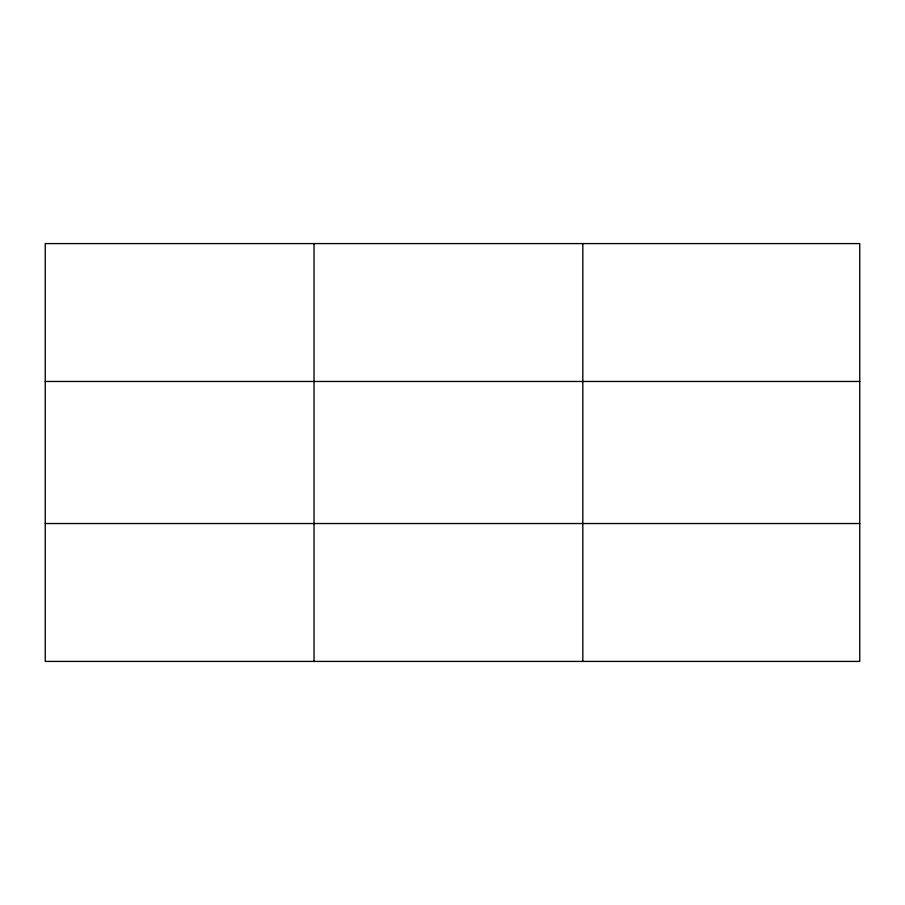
<?xml version="1.0" encoding="UTF-8"?>
<svg xmlns="http://www.w3.org/2000/svg" width="905" height="905" viewBox="0 0 905 905"><rect width="100%" height="100%" fill="white"/><g stroke="black" fill="none" stroke-linecap="round" stroke-linejoin="round"><path stroke-width="1.36" d="M314.035 661.419L314.035 243.581M582.82 661.419L582.82 243.581M859.75 381.469L859.75 243.581L45.25 243.581L45.25 661.419L859.75 661.419L859.75 381.469L45.25 381.469M45.25 523.531L859.75 523.531"/></g></svg>
